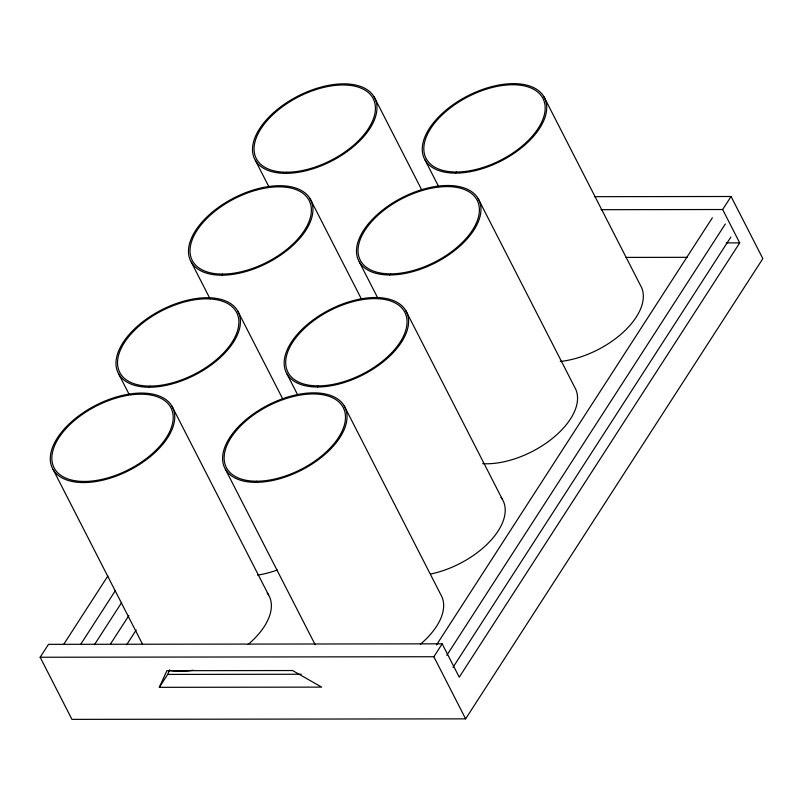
<?xml version="1.0" encoding="UTF-8"?>
<svg xmlns="http://www.w3.org/2000/svg" width="803" height="803" viewBox="0 0 803 803"><rect width="100%" height="100%" fill="white"/><g stroke="black" fill="none" stroke-linecap="round" stroke-linejoin="round"><path stroke-width="1.2" d="M159.315 687.328L166.894 670.706L292.583 670.535L321.632 687.117L159.315 687.328L167.636 674.43L169.664 669.993M40.15 657.245L48.481 644.347L442.172 643.835L459.246 677.18L739.714 242.877L722.65 209.523L731.061 196.494L762.85 258.616L465.63 718.856L71.939 719.368L40.15 657.245L433.851 656.734L442.172 643.835M63.718 644.347L107.903 575.922M80.782 644.207L115.451 590.516M94.463 644.658L121.654 602.561M110.493 644.016L128.831 615.62M126.683 644.729L136.189 630.004M436.531 644.909L712.361 217.784M446.799 655.298L725.35 223.957M453.002 667.333L730.881 237.046M594.401 196.675L731.061 196.494M601.035 209.683L722.65 209.523M726.273 242.887L739.714 242.877M626.079 257.412L687.498 257.331M167.636 674.43L301.245 674.249M543.902 96.691L640.513 285.497A67.352 36.587 -27.1 0 1 624.242 331.288A67.352 36.587 -27.1 0 1 560.253 361.48M478.116 198.542L574.737 387.357A67.352 36.587 -27.1 0 1 553.468 437.565A67.352 36.587 -27.1 0 1 482.593 463.682M425.088 160.068L438.729 186.728M374.148 96.912L421.886 190.201M405.776 310.56L502.397 499.376M359.302 261.929L378.062 298.575M310.109 198.763L361.26 298.726M255.334 160.289L268.975 186.948M344.216 405.896L440.827 594.712A67.352 36.587 -27.1 0 1 420.381 644.237M433.851 656.734L465.63 718.856M286.962 373.947L297.762 395.046M237.608 310.781L283.078 399.633M191.295 262.149L210.045 298.796M225.402 469.283L315.198 644.769M171.932 406.127L268.553 594.933M118.794 374.168L129.022 394.153M53.118 469.504L142.352 643.876M501.062 497.388A67.352 36.587 -27.1 0 1 490.482 540.76A67.352 36.587 -27.1 0 1 430.478 574.045M267.218 592.945A67.352 36.587 -27.1 0 1 248.097 644.458M193.081 670.264A67.352 36.587 -27.1 0 1 169.172 670.364M277.356 570A67.352 36.587 -27.1 0 1 257.552 575.109M285.838 173.348A67.352 36.587 -27.1 0 0 376.918 106.167A67.352 36.587 -27.1 0 0 281.451 106.287A67.352 36.587 -27.1 0 0 285.838 173.348M286.561 172.233A65.675 35.673 -27.1 0 0 375.372 106.729A65.675 35.673 -27.1 0 0 282.285 106.849A65.675 35.673 -27.1 0 0 286.561 172.233M255.906 482.332A67.352 36.587 -27.1 0 0 346.986 415.151A67.352 36.587 -27.1 0 0 251.52 415.281A67.352 36.587 -27.1 0 0 255.906 482.332M256.629 481.218A65.675 35.673 -27.1 0 0 345.441 415.713A65.675 35.673 -27.1 0 0 252.353 415.834A65.675 35.673 -27.1 0 0 256.629 481.218M317.476 386.996A67.352 36.587 -27.1 0 0 408.556 319.815A67.352 36.587 -27.1 0 0 313.09 319.945A67.352 36.587 -27.1 0 0 317.476 386.996M318.199 385.882A65.675 35.673 -27.1 0 0 407.001 320.377A65.675 35.673 -27.1 0 0 313.913 320.497A65.675 35.673 -27.1 0 0 318.199 385.882M389.816 274.977A67.352 36.587 -27.1 0 0 480.897 207.796A67.352 36.587 -27.1 0 0 385.43 207.927A67.352 36.587 -27.1 0 0 389.816 274.977M390.539 273.863A65.675 35.673 -27.1 0 0 479.341 208.358A65.675 35.673 -27.1 0 0 386.253 208.479A65.675 35.673 -27.1 0 0 390.539 273.863M455.592 173.127A67.352 36.587 -27.1 0 0 546.672 105.946A67.352 36.587 -27.1 0 0 451.206 106.066A67.352 36.587 -27.1 0 0 455.592 173.127M456.315 172.013A65.675 35.673 -27.1 0 0 545.127 106.508A65.675 35.673 -27.1 0 0 452.039 106.628A65.675 35.673 -27.1 0 0 456.315 172.013M83.622 482.563A67.352 36.587 -27.1 0 0 174.703 415.382A67.352 36.587 -27.1 0 0 79.236 415.502A67.352 36.587 -27.1 0 0 83.622 482.563M84.345 481.449A65.675 35.673 -27.1 0 0 173.157 415.944A65.675 35.673 -27.1 0 0 80.069 416.064A65.675 35.673 -27.1 0 0 84.345 481.449M221.799 275.198A67.352 36.587 -27.1 0 0 312.879 208.017A67.352 36.587 -27.1 0 0 217.412 208.148A67.352 36.587 -27.1 0 0 221.799 275.198M222.521 274.084A65.675 35.673 -27.1 0 0 311.333 208.579A65.675 35.673 -27.1 0 0 218.245 208.7A65.675 35.673 -27.1 0 0 222.521 274.084M149.308 387.217A67.352 36.587 -27.1 0 0 240.378 320.036A67.352 36.587 -27.1 0 0 144.911 320.166A67.352 36.587 -27.1 0 0 149.308 387.217M150.02 386.102A65.675 35.673 -27.1 0 0 238.832 320.598A65.675 35.673 -27.1 0 0 145.744 320.718A65.675 35.673 -27.1 0 0 150.02 386.102"/></g></svg>
